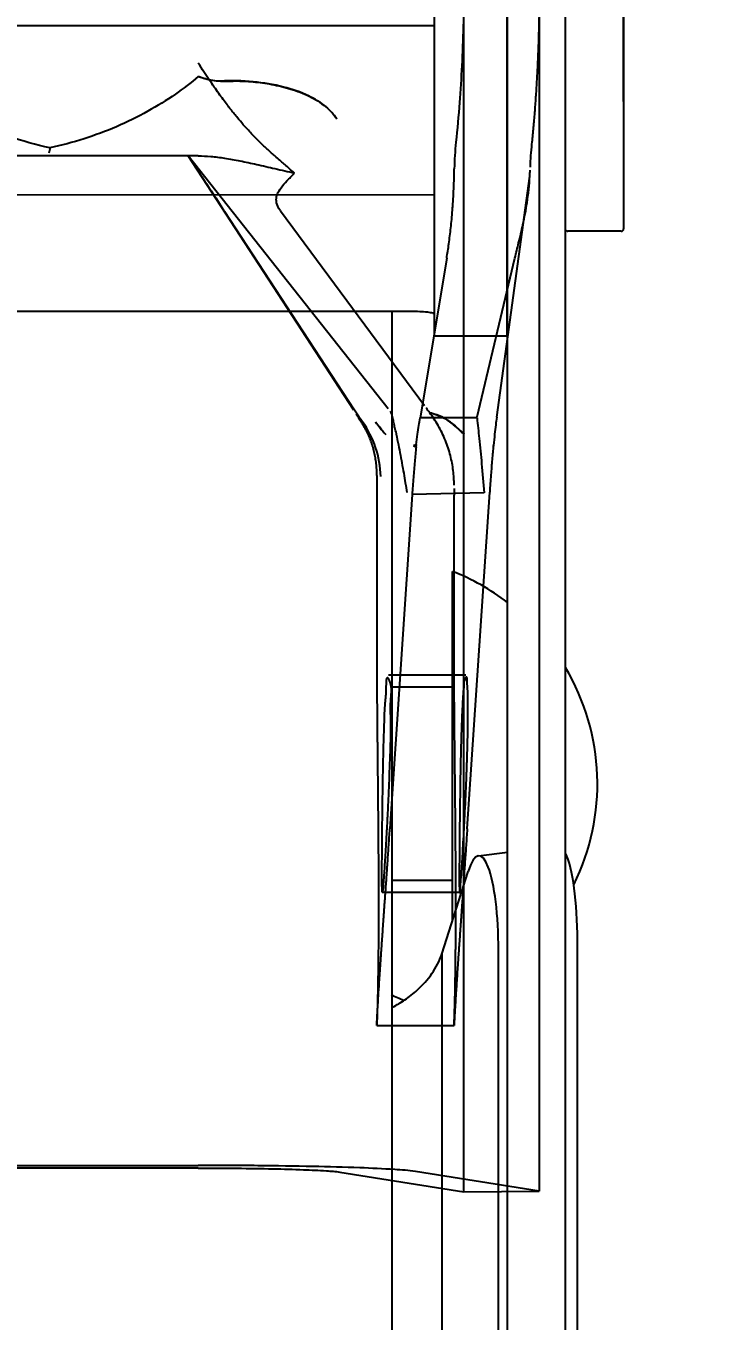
# Model space of a CAD drawing. Header units: millimetres. Extents: x 324 to 7054, y -67 to 2159.
# Drawn here: x 4456.96 to 4471.38, y 1512.86 to 1539.67 of the extents above; entities that cross this region are included whole.
import ezdxf

# ---------------------------------------------------------------- set-up
doc = ezdxf.new("R2010")
doc.units = ezdxf.units.MM
doc.header["$LTSCALE"] = 153.67
doc.header["$PDMODE"] = 3
doc.header["$PDSIZE"] = 8
doc.layers.get('0').update_dxf_attribs({"linetype": 'CONTINUOUS'})
doc.layers.get('Defpoints').update_dxf_attribs({"linetype": 'CONTINUOUS'})
doc.layers.add('02___PRT_ALL_AXES', color=7, linetype='CONTINUOUS')
doc.layers.add('CONSTRUCTION_BODIES', color=7, linetype='CONTINUOUS')
doc.styles.get("Standard").update_dxf_attribs({"font": 'times.ttf'})
doc.dimstyles.get("Standard").update_dxf_attribs({"dimtxt": 17.5, "dimasz": 17.5, "dimexe": 1.5, "dimexo": 1, "dimtad": 1, "dimdsep": 46, "dimtxsty": 'Standard', "dimblk": '_FILLED', "dimblk1": '_FILLED', "dimblk2": '_FILLED', "dimcen": 0.09, "dimazin": 2, "dimtol": 1, "dimtp": 0.01, "dimtm": 0.01, "dimtfac": 1, "dimtofl": 0, "dimtmove": 0, "dimatfit": 3, "dimldrblk": '_FILLED', "dimfxl": 1, "dimtolj": 1, "dimarcsym": 0})

# ---------------------------------------------------------------- blocks, each defined once
blk = doc.blocks.new('_FILLED')
at = {"color": 0, "linetype": 'ByBlock'}
blk.add_solid([(0, 0), (-1, 0.2143), (-1, -0.2143)], dxfattribs=at)
blk = doc.blocks.new('*D271')
at = {"color": 0, "lineweight": -2}
for p, q in [((3576.035, 1740), (3576.035, 1842.5)), ((4469.325, 1538.1), (4469.325, 1842.5)), ((3593.535, 1841), (3991.496, 1841)), ((4451.825, 1841), (4053.864, 1841))]:
    blk.add_line(p, q, dxfattribs=at)
at = {"layer": 'Defpoints', "color": 0}
for p in [(4469.325, 1841), (3576.035, 1739), (4469.325, 1537.1)]:
    blk.add_point(p, dxfattribs=at)
at = {"color": 0, "linetype": 'ByBlock', "lineweight": -2, "xscale": 17.5, "yscale": 17.5, "zscale": 17.5, "rotation": 180}
blk.add_blockref('_FILLED', (3576.035, 1841), dxfattribs=at)
at = {"color": 0, "linetype": 'ByBlock', "lineweight": -2, "xscale": 17.5, "yscale": 17.5, "zscale": 17.5}
blk.add_blockref('_FILLED', (4469.325, 1841), dxfattribs=at)
at = {"insert": (4022.68, 1841), "char_height": 17.5, "attachment_point": 5}
blk.add_mtext('\\A1;\\A1;Z-895', dxfattribs=at)
blk = doc.blocks.new('*D272')
at = {"color": 0, "lineweight": -2}
for p, q in [((4444.035, 1611.977), (4530.5, 1611.977)), ((4529, 1594.477), (4529, 1521.731)), ((4529, 1429.477), (4529, 1502.223)), ((4444.035, 1411.977), (4530.5, 1411.977))]:
    blk.add_line(p, q, dxfattribs=at)
at = {"layer": 'Defpoints', "color": 0}
for p in [(4443.035, 1611.977), (4443.035, 1411.977), (4529, 1411.977)]:
    blk.add_point(p, dxfattribs=at)
at = {"color": 0, "linetype": 'ByBlock', "lineweight": -2, "xscale": 17.5, "yscale": 17.5, "zscale": 17.5}
for p, rotation in [((4529, 1611.977), 90), ((4529, 1411.977), 270)]:
    blk.add_blockref('_FILLED', p, dxfattribs=dict(at, rotation=rotation))
at = {"insert": (4529, 1511.977), "char_height": 17.5, "attachment_point": 5}
blk.add_mtext('\\A1;\\A1;%%c200', dxfattribs=at)

msp = doc.modelspace()

# ---------------------------------------------------------------- linework, layer by layer
at = {"linetype": 'Continuous'}
for p, q in [((4466.91405, 1551.6453), (4466.91397, 1533.24657)), ((4465.41397, 1533.24658), (4465.41404, 1551.0714)), ((4466.92493, 1414.9619), (4466.92545, 1543.91699)), ((4468.1252, 1480.92093), (4468.12545, 1543.91698)), ((4469.32544, 1540.3671), (4469.32542, 1535.46686)), ((4465.414, 1539.66699), (4450.414, 1539.66705)), ((4466.92544, 1539.66699), (4466.914, 1539.66699)), ((4465.41398, 1536.16699), (4450.41398, 1536.16705)), ((4466.92542, 1536.16699), (4466.91398, 1536.16699)), ((4469.27542, 1535.41698), (4468.17542, 1535.41698)), ((4450.91397, 1533.76186), (4464.91397, 1533.7618)), ((4466.91397, 1533.24657), (4465.41397, 1533.24658)), ((4465.78475, 1521.1436), (4465.78476, 1528.37739)), ((4465.78476, 1525.97739), (4464.53476, 1525.97739)), ((4466.32617, 1522.48864), (4466.92537, 1522.56454)), ((4465.78475, 1521.97739), (4464.53476, 1521.97739)), ((4465.56465, 1520.45476), (4466.11068, 1522.16365)), ((4468.37185, 1503.22213), (4468.37185, 1520.73185)), ((4465.56465, 1520.45476), (4465.56465, 1503.49923)), ((4466.73817, 1503.42908), (4466.73817, 1520.52491))]:
    msp.add_line(p, q, dxfattribs=at)
for centre, radius, start, end in [((4468.17542, 1535.46698), 0.05, 225.071217, 269.99977), ((4469.27542, 1535.46698), 0.05, 269.99977, 359.862512), ((4464.05809, 1523.97739), 4.72667, 52.619942, 68.573639), ((4464.05809, 1523.97739), 4.72667, 333.797292, 30.612738), ((4463.19612, 1521.87232), 2.85729, 298.215163, 304.181053)]:
    msp.add_arc(centre, radius, start, end, dxfattribs=at)
for centre, end_param in [((4466.32616, 1520.47266), 0.57737925), ((4467.95983, 1520.6796), -0.39174785)]:
    msp.add_ellipse(centre, major_axis=(0.01114, 2.01666), ratio=0.20423209, start_param=-1.54375492, end_param=end_param, dxfattribs=at)
for points, knots in [([(4464.91397, 1533.7618), (4464.97894, 1533.7618), (4465.09862, 1533.75917), (4465.25199, 1533.74927), (4465.3538, 1533.73437), (4465.39948, 1533.72161), (4465.41395, 1533.71155), (4465.41397, 1533.70689)], [0, 0, 0, 0, 0.38323962, 0.70347884, 0.91494242, 0.97249533, 1, 1, 1, 1]), ([(4464.80137, 1519.50858), (4464.89156, 1519.57), (4465.21495, 1519.8187), (4465.47461, 1520.16858), (4465.56465, 1520.45476)], [0, 0, 0, 0, 0.26670394, 1, 1, 1, 1])]:
    msp.add_open_spline(points, degree=3, knots=knots, dxfattribs=at)
msp.add_open_spline([(4464.52136, 1519.61923), (4464.60211, 1519.56919), (4464.69095, 1519.53109), (4464.78195, 1519.5038)], degree=3, dxfattribs=at)
at = {"layer": '02___PRT_ALL_AXES', "linetype": 'Continuous'}
msp.add_line((4464.53476, 1533.7618), (4464.53476, 1506.27557), dxfattribs=at)
at = {"layer": 'CONSTRUCTION_BODIES', "linetype": 'Continuous'}
for p, q in [((4467.58328, 1614.32086), (4467.58288, 1515.54858)), ((4466.02025, 1515.53659), (4466.02064, 1613.97709)), ((4460.52859, 1536.9774), (4454.51208, 1536.97742)), ((4460.32032, 1536.97741), (4454.72035, 1536.97741)), ((4464.4572, 1531.74034), (4460.32033, 1536.9774)), ((4463.74351, 1531.71093), (4460.32033, 1536.9774)), ((4466.70127, 1531.56625), (4467.38745, 1536.55747)), ((4463.74616, 1531.73536), (4461.07897, 1535.81656)), ((4462.22796, 1535.84142), (4465.20766, 1531.80695)), ((4465.66728, 1534.85906), (4465.11605, 1531.55177)), ((4466.29588, 1531.57528), (4467.07869, 1534.86082)), ((4463.91339, 1531.47943), (4463.8965, 1531.47711)), ((4463.92016, 1531.4808), (4463.91339, 1531.47943)), ((4466.29443, 1531.55207), (4465.11605, 1531.55177)), ((4464.40586, 1531.21224), (4464.39025, 1531.22702)), ((4465.03922, 1530.99926), (4464.97728, 1530.97737)), ((4464.97728, 1530.97737), (4465.03388, 1530.95432)), ((4465.03388, 1530.95432), (4465.03922, 1530.99926)), ((4466.61986, 1530.97734), (4466.63436, 1530.98396)), ((4466.44403, 1530.00408), (4464.95303, 1529.96836)), ((4466.09142, 1523.04449), (4466.55639, 1530.01866)), ((4464.2203, 1529.80582), (4464.22029, 1526.88613)), ((4464.95303, 1529.96828), (4464.49142, 1523.04449)), ((4465.82029, 1526.88612), (4465.8203, 1529.95206)), ((4466.06324, 1526.22738), (4464.46324, 1526.22739)), ((4465.93538, 1521.72738), (4464.33538, 1521.72739)), ((4464.22026, 1518.97739), (4465.82026, 1518.97738)), ((4454.51199, 1516.08103), (4460.52851, 1516.081)), ((4460.52851, 1516.02517), (4454.51199, 1516.02519)), ((4463.45838, 1515.94297), (4466.02025, 1515.53659)), ((4467.58288, 1515.54858), (4465.02101, 1515.95496)), ((4466.02025, 1515.53659), (4467.58288, 1515.54858))]:
    msp.add_line(p, q, dxfattribs=at)
msp.add_lwpolyline([(4466.29443, 1531.55207), (4466.294, 1531.5598), (4466.29448, 1531.56753), (4466.29588, 1531.57528)], dxfattribs=at)
for centre, radius, start, end in [((4471.80367, 1536.62253), 5.97913, 173.887506, 179.151148), ((4473.36082, 1536.59398), 5.96947, 173.971344, 178.553125), ((5017.31545, 1900.23715), 664.9822, 213.11149095, 213.23097549), ((4488.48563, 1547.72017), 29.46965, 213.081829, 213.447898), ((4462.28035, 1530.29727), 2.02226, 1.205471, 35.819827), ((4532.62396, 1529.81921), 68.40365, 179.5457953, 180.0112142), ((4510.28136, 1529.97649), 44.46106, 179.851125, 180.031485)]:
    msp.add_arc(centre, radius, start, end, dxfattribs=at)
for points, knots in [([(4466.02035, 1540.59291), (4466.02034, 1540.27827), (4466.01341, 1539.69584), (4465.98307, 1538.85753), (4465.93473, 1538.06052), (4465.88765, 1537.53188), (4465.85853, 1537.25919)], [0, 0, 0, 0, 0.28268274, 0.52325861, 0.75361083, 1, 1, 1, 1]), ([(4467.58298, 1540.53338), (4467.58298, 1540.47215), (4467.58271, 1540.352), (4467.58151, 1540.17337), (4467.57952, 1539.99789), (4467.57673, 1539.82369), (4467.57315, 1539.65076), (4467.56877, 1539.47907), (4467.5636, 1539.3086), (4467.55763, 1539.13934), (4467.55086, 1538.97127), (4467.54329, 1538.80414), (4467.53492, 1538.63816), (4467.52575, 1538.47355), (4467.51581, 1538.31078), (4467.50509, 1538.14982), (4467.4936, 1537.99066), (4467.48134, 1537.8333), (4467.46831, 1537.67771), (4467.4545, 1537.52388), (4467.43993, 1537.3718), (4467.42963, 1537.27103), (4467.42436, 1537.22093)], [0, 0, 0, 0, 0.05536156, 0.1086413, 0.1615326, 0.21404191, 0.26617564, 0.31794022, 0.36934209, 0.42038769, 0.47108347, 0.52143587, 0.57166852, 0.62135781, 0.6705095, 0.71912935, 0.76722309, 0.81479644, 0.86185512, 0.90840482, 0.95445122, 1, 1, 1, 1]), ([(4462.51938, 1536.62083), (4462.48308, 1536.65196), (4462.41588, 1536.70992), (4462.32244, 1536.79111), (4462.23298, 1536.86937), (4462.14874, 1536.94347), (4462.06432, 1537.01819), (4461.98483, 1537.08849), (4461.90515, 1537.16069), (4461.82008, 1537.2414), (4461.73621, 1537.32444), (4461.64849, 1537.41504), (4461.55811, 1537.51211), (4461.45343, 1537.62951), (4461.35716, 1537.74286), (4461.27155, 1537.8476), (4461.1996, 1537.93809), (4461.12229, 1538.03809), (4461.03927, 1538.14862), (4460.95017, 1538.27083), (4460.85458, 1538.40593), (4460.75208, 1538.55523), (4460.64223, 1538.72013), (4460.56731, 1538.83594), (4460.5286, 1538.8967)], [0, 0, 0, 0, 0.04720444, 0.08759499, 0.12219821, 0.16452893, 0.19834305, 0.23347927, 0.26927635, 0.30447672, 0.34922509, 0.38577012, 0.42895126, 0.48013561, 0.54102287, 0.57573201, 0.6136667, 0.65514077, 0.70049707, 0.75011785, 0.80442449, 0.86385578, 0.92888264, 1, 1, 1, 1]), ([(4460.5286, 1538.62077), (4460.37727, 1538.49057), (4460.04047, 1538.2321), (4459.4744, 1537.88214), (4458.84187, 1537.57119), (4458.16385, 1537.31734), (4457.69716, 1537.19305), (4457.45931, 1537.14199)], [0, 0, 0, 0, 0.17411546, 0.36950418, 0.57957386, 0.7878252, 1, 1, 1, 1]), ([(4460.98324, 1538.52622), (4460.93189, 1538.52347), (4460.82751, 1538.52973), (4460.67552, 1538.56617), (4460.57695, 1538.60121), (4460.52859, 1538.62077)], [0, 0, 0, 0, 0.32992543, 0.66533055, 1, 1, 1, 1]), ([(4460.5286, 1538.62077), (4460.65039, 1538.57918), (4460.88882, 1538.51169), (4461.25578, 1538.53157), (4461.62201, 1538.52068), (4462.00555, 1538.46916), (4462.39808, 1538.38237), (4462.78119, 1538.2444), (4463.13072, 1538.04431), (4463.32064, 1537.85285), (4463.39184, 1537.74454)], [0, 0, 0, 0, 0.12491724, 0.23660916, 0.3543777, 0.48051782, 0.61151294, 0.7440064, 0.87419191, 1, 1, 1, 1]), ([(4457.45931, 1537.14199), (4457.17231, 1537.20401), (4456.60856, 1537.36125), (4455.81341, 1537.6917), (4455.11093, 1538.08463), (4454.69438, 1538.38696), (4454.51208, 1538.53946)], [0, 0, 0, 0, 0.26771697, 0.53209091, 0.78329882, 1, 1, 1, 1]), ([(4463.39184, 1537.74453), (4463.33181, 1537.83641), (4463.1551, 1538.02386), (4462.78007, 1538.25212), (4462.26738, 1538.42577), (4461.65179, 1538.52582), (4461.21039, 1538.53656), (4460.98324, 1538.52622)], [0, 0, 0, 0, 0.12544564, 0.28950743, 0.4972357, 0.74011702, 1, 1, 1, 1]), ([(4460.52859, 1536.9774), (4460.61435, 1536.9774), (4460.79647, 1536.96782), (4461.08384, 1536.93127), (4461.401, 1536.87383), (4461.74753, 1536.79895), (4462.12331, 1536.71125), (4462.38382, 1536.65076), (4462.51938, 1536.62083)], [0, 0, 0, 0, 0.12697153, 0.26960616, 0.42867071, 0.60403891, 0.79446076, 1, 1, 1, 1]), ([(4465.66728, 1534.85906), (4465.67538, 1534.9077), (4465.69123, 1535.00739), (4465.71332, 1535.16069), (4465.73409, 1535.3212), (4465.75334, 1535.48893), (4465.77107, 1535.66604), (4465.78415, 1535.82007), (4465.79366, 1535.94943), (4465.80031, 1536.05041), (4465.80633, 1536.15404), (4465.81168, 1536.26032), (4465.81631, 1536.36925), (4465.82017, 1536.48084), (4465.82321, 1536.59509), (4465.82463, 1536.67214), (4465.82519, 1536.7111)], [0, 0, 0, 0, 0.07950705, 0.16275434, 0.24974483, 0.34048246, 0.43497268, 0.53675118, 0.58973965, 0.64412918, 0.69992141, 0.75711824, 0.81572186, 0.87573474, 0.93715971, 1, 1, 1, 1]), ([(4462.22793, 1535.84143), (4462.20565, 1535.87162), (4462.16185, 1535.94385), (4462.13177, 1536.06788), (4462.16415, 1536.20288), (4462.2464, 1536.33131), (4462.34467, 1536.44156), (4462.43978, 1536.53994), (4462.49218, 1536.5931), (4462.51938, 1536.62083)], [0, 0, 0, 0, 0.12117079, 0.27120467, 0.39791133, 0.55805905, 0.75892649, 0.87453954, 1, 1, 1, 1]), ([(4467.07869, 1534.86082), (4467.1036, 1534.96542), (4467.1621, 1535.19532), (4467.2536, 1535.5761), (4467.34049, 1536.03647), (4467.37655, 1536.37363), (4467.38745, 1536.55746)], [0, 0, 0, 0, 0.18675853, 0.41204672, 0.68012761, 1, 1, 1, 1]), ([(4463.92016, 1531.4808), (4463.89978, 1531.50894), (4463.85988, 1531.56546), (4463.80207, 1531.65045), (4463.76455, 1531.70722), (4463.74616, 1531.73536)], [0, 0, 0, 0, 0.33804168, 0.67297827, 1, 1, 1, 1]), ([(4465.31905, 1531.6577), (4465.37417, 1531.65064), (4465.47108, 1531.61726), (4465.59491, 1531.56038), (4465.69608, 1531.50073), (4465.75403, 1531.45828), (4465.78215, 1531.43527)], [0, 0, 0, 0, 0.32162587, 0.58502618, 0.78968629, 1, 1, 1, 1]), ([(4465.82063, 1530.16046), (4465.82095, 1530.26113), (4465.80842, 1530.4672), (4465.74935, 1530.77841), (4465.64643, 1531.09252), (4465.5028, 1531.39), (4465.3822, 1531.5739), (4465.31905, 1531.6577)], [0, 0, 0, 0, 0.18811415, 0.384557, 0.59037762, 0.80393346, 1, 1, 1, 1]), ([(4466.03383, 1531.21484), (4466.00163, 1531.24073), (4465.92777, 1531.30818), (4465.79141, 1531.43283), (4465.59201, 1531.57516), (4465.41471, 1531.63264), (4465.31906, 1531.65771)], [0, 0, 0, 0, 0.14555865, 0.35200544, 0.65163047, 1, 1, 1, 1]), ([(4464.22208, 1530.36146), (4464.22238, 1530.40253), (4464.22052, 1530.48419), (4464.21048, 1530.60577), (4464.19335, 1530.72589), (4464.16904, 1530.845), (4464.13789, 1530.96125), (4464.10055, 1531.07338), (4464.05788, 1531.18026), (4464.00984, 1531.28301), (4463.95636, 1531.3821), (4463.91705, 1531.44585), (4463.8965, 1531.47711)], [0, 0, 0, 0, 0.10451917, 0.20768516, 0.31027251, 0.41307142, 0.51685027, 0.61632965, 0.71362696, 0.80954287, 0.90479319, 1, 1, 1, 1]), ([(4464.19186, 1531.46293), (4464.22421, 1531.42658), (4464.29651, 1531.34416), (4464.3598, 1531.25258), (4464.40582, 1531.21223)], [0, 0, 0, 0, 0.44292028, 1, 1, 1, 1]), ([(4464.39025, 1531.22699), (4464.37977, 1531.23806), (4464.3469, 1531.27486), (4464.28345, 1531.35575), (4464.22936, 1531.42464), (4464.19189, 1531.4629)], [0, 0, 0, 0, 0.1482166, 0.48021889, 1, 1, 1, 1]), ([(4464.61222, 1531.26942), (4464.60514, 1531.30352), (4464.59118, 1531.37115), (4464.56995, 1531.47158), (4464.55557, 1531.53786), (4464.54849, 1531.5707)], [0, 0, 0, 0, 0.33932322, 0.67272209, 1, 1, 1, 1]), ([(4465.03892, 1530.99792), (4465.04812, 1531.06987), (4465.06363, 1531.20338), (4465.08942, 1531.38809), (4465.10754, 1531.5006), (4465.11604, 1531.552)], [0, 0, 0, 0, 0.38895574, 0.72066331, 1, 1, 1, 1]), ([(4465.78213, 1531.43531), (4465.82242, 1531.40491), (4465.88564, 1531.34505), (4465.96605, 1531.26755), (4466.01371, 1531.22912), (4466.03384, 1531.21482)], [0, 0, 0, 0, 0.45116487, 0.77950261, 1, 1, 1, 1]), ([(4466.29442, 1531.55254), (4466.31045, 1531.41135), (4466.34312, 1531.09575), (4466.39369, 1530.57965), (4466.42664, 1530.20462), (4466.44403, 1530.00408)], [0, 0, 0, 0, 0.27402517, 0.6118356, 1, 1, 1, 1]), ([(4466.70127, 1531.56625), (4466.69416, 1531.51458), (4466.67949, 1531.39899), (4466.65756, 1531.20484), (4466.6426, 1531.0624), (4466.63439, 1530.98396)], [0, 0, 0, 0, 0.26693899, 0.59633081, 1, 1, 1, 1]), ([(4464.61222, 1531.26942), (4464.6424, 1531.12485), (4464.69944, 1530.83768), (4464.77745, 1530.41664), (4464.82213, 1530.13969), (4464.84614, 1530.0064)], [0, 0, 0, 0, 0.34491087, 0.68371567, 1, 1, 1, 1]), ([(4465.03372, 1530.9531), (4465.02342, 1530.85176), (4465.00568, 1530.64027), (4464.97916, 1530.312), (4464.96086, 1530.08524), (4464.95303, 1529.96836)], [0, 0, 0, 0, 0.30929961, 0.64433458, 1, 1, 1, 1]), ([(4466.63436, 1530.98396), (4466.62471, 1530.88655), (4466.60597, 1530.68315), (4466.58014, 1530.36136), (4466.56428, 1530.13697), (4466.55639, 1530.01866)], [0, 0, 0, 0, 0.30322097, 0.63270289, 1, 1, 1, 1]), ([(4464.22029, 1526.88613), (4464.22029, 1526.82495), (4464.22052, 1526.70211), (4464.22093, 1526.51711), (4464.22158, 1526.33066), (4464.22242, 1526.14276), (4464.22352, 1525.95229), (4464.22481, 1525.75956), (4464.22597, 1525.59743), (4464.22696, 1525.46744), (4464.22774, 1525.36973), (4464.22855, 1525.27188), (4464.22941, 1525.17388), (4464.23029, 1525.0757), (4464.23093, 1525.01018), (4464.23123, 1524.97738)], [0, 0, 0, 0, 0.096153, 0.19307116, 0.29075156, 0.38919459, 0.48840251, 0.59010493, 0.69210938, 0.74322466, 0.79441546, 0.84568193, 0.89702422, 0.94844238, 1, 1, 1, 1]), ([(4465.83123, 1524.97728), (4465.82919, 1525.19559), (4465.82541, 1525.62676), (4465.82143, 1526.26304), (4465.82021, 1526.68101), (4465.82021, 1526.88612)], [0, 0, 0, 0, 0.34311018, 0.67764897, 1, 1, 1, 1]), ([(4464.34629, 1523.97739), (4464.34979, 1524.19741), (4464.35681, 1524.60995), (4464.37466, 1525.15418), (4464.38761, 1525.64113), (4464.42231, 1525.87763), (4464.41878, 1526.25607), (4464.5419, 1525.98077), (4464.48401, 1525.71012), (4464.51751, 1525.21148), (4464.49216, 1524.62881), (4464.48027, 1524.20083), (4464.47113, 1523.97738)], [0, 0, 0, 0, 0.14944514, 0.27753761, 0.37973732, 0.45431228, 0.49898918, 0.52341466, 0.59894444, 0.71050718, 0.8481194, 1, 1, 1, 1]), ([(4466.07113, 1523.97737), (4466.07294, 1524.02163), (4466.07646, 1524.10989), (4466.08142, 1524.24192), (4466.08604, 1524.37312), (4466.09027, 1524.50305), (4466.0941, 1524.63121), (4466.0975, 1524.75709), (4466.10043, 1524.88021), (4466.10288, 1525.00008), (4466.10485, 1525.1163), (4466.10631, 1525.22844), (4466.10726, 1525.33611), (4466.1077, 1525.43887), (4466.10764, 1525.54665), (4466.10685, 1525.6574), (4466.10519, 1525.76975), (4466.10222, 1525.87583), (4466.09906, 1525.98656), (4466.08919, 1526.07341), (4466.09093, 1526.24784), (4466.01879, 1526.0908), (4466.02308, 1526.0029), (4466.01033, 1525.89691), (4466.004, 1525.79344), (4465.99698, 1525.68375), (4465.99068, 1525.56396), (4465.98515, 1525.44619), (4465.98039, 1525.33253), (4465.97628, 1525.22469), (4465.97238, 1525.11255), (4465.96868, 1524.99654), (4465.9652, 1524.87691), (4465.96192, 1524.75406), (4465.95884, 1524.62846), (4465.95597, 1524.50062), (4465.95328, 1524.37115), (4465.95077, 1524.24053), (4465.94844, 1524.10921), (4465.94699, 1524.02139), (4465.94629, 1523.97739)], [0, 0, 0, 0, 0.02988568, 0.05959872, 0.0891401, 0.11846515, 0.14731193, 0.17564783, 0.20342902, 0.23039979, 0.25654195, 0.28185456, 0.3060734, 0.32918575, 0.351194, 0.37877806, 0.40398632, 0.42673135, 0.45129861, 0.47515169, 0.49864663, 0.52153411, 0.54452474, 0.56837423, 0.5905409, 0.61522026, 0.64231606, 0.67153864, 0.69474976, 0.71907265, 0.74435219, 0.77045696, 0.79738676, 0.82510525, 0.85337272, 0.88215664, 0.91137991, 0.94074521, 0.97030322, 1, 1, 1, 1]), ([(4464.23123, 1524.97738), (4464.2316, 1524.93813), (4464.23242, 1524.85968), (4464.23357, 1524.74212), (4464.23473, 1524.62475), (4464.23588, 1524.50758), (4464.23702, 1524.39062), (4464.23816, 1524.27386), (4464.2393, 1524.1573), (4464.24043, 1524.04095), (4464.24156, 1523.92481), (4464.24268, 1523.80892), (4464.24379, 1523.69343), (4464.24487, 1523.5785), (4464.24592, 1523.4642), (4464.24694, 1523.35053), (4464.24792, 1523.2375), (4464.24887, 1523.1251), (4464.24978, 1523.01334), (4464.25064, 1522.90222), (4464.25146, 1522.79173), (4464.25224, 1522.68191), (4464.25293, 1522.57292), (4464.2536, 1522.46493), (4464.25418, 1522.35806), (4464.25471, 1522.25232), (4464.25517, 1522.14771), (4464.25557, 1522.04422), (4464.25591, 1521.94185), (4464.25618, 1521.8406), (4464.2564, 1521.74047), (4464.25655, 1521.64145), (4464.25666, 1521.51204), (4464.25664, 1521.35386), (4464.25636, 1521.16857), (4464.25582, 1520.98927), (4464.255, 1520.8161), (4464.25394, 1520.64943), (4464.25249, 1520.48961), (4464.25085, 1520.33688), (4464.24904, 1520.1912), (4464.24712, 1520.05277), (4464.2451, 1519.92206), (4464.243, 1519.79941), (4464.24084, 1519.68499), (4464.23864, 1519.57869), (4464.23604, 1519.46671), (4464.23308, 1519.35293), (4464.22966, 1519.23245), (4464.22587, 1519.10945), (4464.22248, 1519.0237), (4464.22026, 1518.97739)], [0, 0, 0, 0, 0.01962552, 0.0392206, 0.05878154, 0.07830841, 0.09780132, 0.11726034, 0.13668552, 0.15607677, 0.17543388, 0.19475646, 0.21401843, 0.23317389, 0.25222314, 0.27116643, 0.29000397, 0.30873584, 0.32736195, 0.34588202, 0.36429555, 0.38260172, 0.40078843, 0.41878609, 0.43659537, 0.45421688, 0.47165115, 0.4888985, 0.50595909, 0.52283285, 0.5395194, 0.5560181, 0.57233776, 0.60422015, 0.63509917, 0.664979, 0.69385951, 0.72167954, 0.74830833, 0.77376338, 0.79804498, 0.82114748, 0.84297768, 0.86340443, 0.88247508, 0.90019359, 0.9165577, 0.93847611, 0.95709972, 0.97681834, 1, 1, 1, 1]), ([(4465.82026, 1518.97738), (4465.82214, 1519.01567), (4465.8252, 1519.09056), (4465.82871, 1519.20071), (4465.83203, 1519.31446), (4465.8354, 1519.44001), (4465.83839, 1519.566), (4465.84092, 1519.68844), (4465.84308, 1519.80355), (4465.84518, 1519.92677), (4465.84719, 1520.05787), (4465.84911, 1520.19653), (4465.85091, 1520.34238), (4465.85254, 1520.49534), (4465.85398, 1520.65532), (4465.85503, 1520.82196), (4465.85584, 1520.99486), (4465.85637, 1521.17371), (4465.85664, 1521.35849), (4465.85665, 1521.5162), (4465.85654, 1521.6452), (4465.85639, 1521.74389), (4465.85617, 1521.84367), (4465.8559, 1521.94457), (4465.85556, 1522.04657), (4465.85516, 1522.14969), (4465.8547, 1522.25391), (4465.85417, 1522.35924), (4465.85359, 1522.46568), (4465.85292, 1522.57324), (4465.85223, 1522.68185), (4465.85147, 1522.79136), (4465.85067, 1522.90161), (4465.84984, 1523.01251), (4465.84896, 1523.12405), (4465.84804, 1523.23624), (4465.84707, 1523.34908), (4465.84606, 1523.46257), (4465.84499, 1523.5767), (4465.84388, 1523.69149), (4465.8427, 1523.80695), (4465.84151, 1523.92294), (4465.84033, 1524.03931), (4465.83916, 1524.15588), (4465.838, 1524.27265), (4465.83685, 1524.38962), (4465.83571, 1524.50679), (4465.83457, 1524.62416), (4465.83345, 1524.74172), (4465.83234, 1524.85945), (4465.8316, 1524.93799), (4465.83123, 1524.97728)], [0, 0, 0, 0, 0.01916458, 0.03747524, 0.05509527, 0.07606062, 0.10026889, 0.11810432, 0.13729008, 0.15782765, 0.17972033, 0.20284526, 0.22715581, 0.25264805, 0.27932379, 0.3071442, 0.33596223, 0.36576852, 0.39656259, 0.42834829, 0.44461511, 0.4610593, 0.47768925, 0.49450427, 0.511504, 0.52868831, 0.54605734, 0.56361141, 0.58135099, 0.59927666, 0.6173891, 0.63565379, 0.65402763, 0.67250991, 0.6911002, 0.70979827, 0.72860409, 0.7475178, 0.76653961, 0.7856698, 0.80490867, 0.82426947, 0.84366415, 0.86309228, 0.88255364, 0.90204813, 0.92157578, 0.94113666, 0.96073089, 0.98035854, 1, 1, 1, 1]), ([(4464.47113, 1523.97738), (4464.46648, 1523.86367), (4464.45671, 1523.63981), (4464.44108, 1523.31621), (4464.42552, 1523.018), (4464.41076, 1522.75239), (4464.39713, 1522.51974), (4464.38464, 1522.31658), (4464.37347, 1522.14604), (4464.36314, 1521.9934), (4464.3539, 1521.88448), (4464.33888, 1521.66096), (4464.32505, 1521.89233), (4464.32804, 1522.01644), (4464.32727, 1522.21392), (4464.32911, 1522.43726), (4464.33104, 1522.70145), (4464.33382, 1522.99337), (4464.33716, 1523.30857), (4464.34123, 1523.63905), (4464.34449, 1523.86374), (4464.3463, 1523.97739)], [0, 0, 0, 0, 0.07613073, 0.14989557, 0.21671927, 0.27591052, 0.32778032, 0.37282323, 0.41146531, 0.44390622, 0.47000258, 0.50039696, 0.5293488, 0.56112368, 0.60303383, 0.65411345, 0.71318322, 0.7788788, 0.84968417, 0.92396358, 1, 1, 1, 1]), ([(4465.94629, 1523.97739), (4465.9427, 1523.75197), (4465.9372, 1523.31908), (4465.93078, 1522.73497), (4465.92848, 1522.22815), (4465.92512, 1521.96463), (4465.93369, 1521.6171), (4465.97015, 1522.08062), (4465.98552, 1522.33311), (4466.01468, 1522.8109), (4466.04316, 1523.34889), (4466.06214, 1523.75752), (4466.07113, 1523.97737)], [0, 0, 0, 0, 0.15031096, 0.2868448, 0.39643934, 0.46994078, 0.49951582, 0.55875134, 0.63138749, 0.72984106, 0.8532964, 1, 1, 1, 1]), ([(4464.22026, 1518.97739), (4464.22205, 1519.01615), (4464.22659, 1519.1012), (4464.23352, 1519.22533), (4464.24105, 1519.35481), (4464.24889, 1519.48605), (4464.25779, 1519.63149), (4464.26782, 1519.79132), (4464.27907, 1519.9669), (4464.28948, 1520.12309), (4464.2983, 1520.25612), (4464.3055, 1520.36172), (4464.31295, 1520.47078), (4464.32067, 1520.58287), (4464.32864, 1520.69796), (4464.33684, 1520.81603), (4464.34528, 1520.93706), (4464.35394, 1521.06105), (4464.36284, 1521.188), (4464.37196, 1521.31792), (4464.38159, 1521.45509), (4464.3918, 1521.59932), (4464.40251, 1521.75043), (4464.41335, 1521.90395), (4464.42429, 1522.05986), (4464.4353, 1522.21815), (4464.4464, 1522.37881), (4464.45756, 1522.54185), (4464.46879, 1522.70726), (4464.4801, 1522.87508), (4464.48764, 1522.98775), (4464.49142, 1523.04449)], [0, 0, 0, 0, 0.02855831, 0.06268318, 0.09149939, 0.12401556, 0.15944859, 0.19873599, 0.24188492, 0.2889358, 0.3139432, 0.34000893, 0.36683093, 0.39439823, 0.42270266, 0.45173866, 0.48150301, 0.51199468, 0.54321449, 0.57516491, 0.60784974, 0.64441689, 0.68158455, 0.71934352, 0.75768788, 0.79661444, 0.83612229, 0.87621229, 0.91688659, 0.95814809, 1, 1, 1, 1]), ([(4466.09142, 1523.04449), (4466.0876, 1522.98726), (4466.08, 1522.87362), (4466.0686, 1522.70439), (4466.05727, 1522.53762), (4466.04602, 1522.37329), (4466.03484, 1522.21139), (4466.02374, 1522.05193), (4466.01272, 1521.8949), (4466.0018, 1521.74031), (4465.99101, 1521.58818), (4465.98073, 1521.44298), (4465.97104, 1521.30491), (4465.96186, 1521.17416), (4465.95292, 1521.04648), (4465.94421, 1520.92185), (4465.93574, 1520.80029), (4465.92751, 1520.68178), (4465.91952, 1520.56633), (4465.91179, 1520.45397), (4465.90434, 1520.34473), (4465.89717, 1520.23944), (4465.88845, 1520.10758), (4465.87819, 1519.95339), (4465.86712, 1519.78018), (4465.85724, 1519.62265), (4465.84848, 1519.47938), (4465.84077, 1519.35003), (4465.83335, 1519.2223), (4465.82651, 1519.09972), (4465.82203, 1519.0157), (4465.82026, 1518.97738)], [0, 0, 0, 0, 0.04221431, 0.08382323, 0.12483016, 0.16523827, 0.20504998, 0.24426639, 0.28288679, 0.32090815, 0.35832462, 0.39512695, 0.42804106, 0.46019566, 0.49159506, 0.52224224, 0.55213862, 0.58128374, 0.60967503, 0.6373075, 0.66417359, 0.6902629, 0.71497523, 0.76143471, 0.803997, 0.84271211, 0.87759901, 0.90964153, 0.93807982, 0.97176729, 1, 1, 1, 1]), ([(4465.02101, 1515.95496), (4464.87891, 1515.97749), (4464.49345, 1516.00334), (4463.78704, 1516.037), (4462.84355, 1516.06105), (4461.7307, 1516.07745), (4460.93969, 1516.081), (4460.52851, 1516.081)], [0, 0, 0, 0, 0.09600894, 0.25728404, 0.47218585, 0.72562579, 1, 1, 1, 1]), ([(4460.52851, 1516.02517), (4460.79668, 1516.02517), (4461.31258, 1516.02285), (4462.03837, 1516.01215), (4462.65367, 1515.99647), (4463.11434, 1515.97452), (4463.36571, 1515.95766), (4463.45838, 1515.94297)], [0, 0, 0, 0, 0.27439456, 0.52783982, 0.74273451, 0.9039975, 1, 1, 1, 1])]:
    msp.add_open_spline(points, degree=3, knots=knots, dxfattribs=at)
for points in [[(4457.45931, 1537.142), (4457.45365, 1537.10462), (4457.4488, 1537.06693), (4457.43901, 1537.03041)], [(4467.38745, 1536.55746), (4467.38898, 1536.59892), (4467.39052, 1536.64037), (4467.39156, 1536.68184)], [(4464.54849, 1531.5707), (4464.53972, 1531.6113), (4464.52354, 1531.65193), (4464.4978, 1531.68452)], [(4465.31906, 1531.65771), (4465.29307, 1531.69222), (4465.26704, 1531.7267), (4465.24137, 1531.76146)]]:
    msp.add_open_spline(points, degree=3, dxfattribs=at)

# ---------------------------------------------------------------- dimensions: what is measured, and where the dimension line sits
dim = msp.add_linear_dim(base=(4469.32543, 1841), p1=(3576.03476, 1739), p2=(4469.32543, 1537.10027), text='\\A1;Z-895', dimstyle='Standard', override={"dimtad": 0, "dimtih": 1, "dimtoh": 1, "dimdec": 4, "dimzin": 0, "dimtxsty": 'Standard', "dimcen": 25.146, "dimclrt": 256, "dimadec": 0, "dimazin": 0, "dimtdec": 4, "dimtzin": 0})
dim.commit()
dim.dimension.update_dxf_attribs({"geometry": '*D271', "text_midpoint": (4022.68009, 1841)})
dim = msp.add_linear_dim(base=(4529, 1411.97699), p1=(4443.03476, 1611.97699), p2=(4443.03476, 1411.97699), angle=90, text='\\A1;%%c200', dimstyle='Standard', override={"dimtad": 0, "dimtih": 1, "dimtoh": 1, "dimdec": 4, "dimzin": 0, "dimtxsty": 'Standard', "dimcen": 25.146, "dimclrt": 256, "dimadec": 0, "dimazin": 0, "dimtdec": 4, "dimtzin": 0})
dim.commit()
dim.dimension.update_dxf_attribs({"geometry": '*D272', "text_midpoint": (4529, 1511.97699), "dimtype": 160})

doc.saveas('drawing.dxf')
